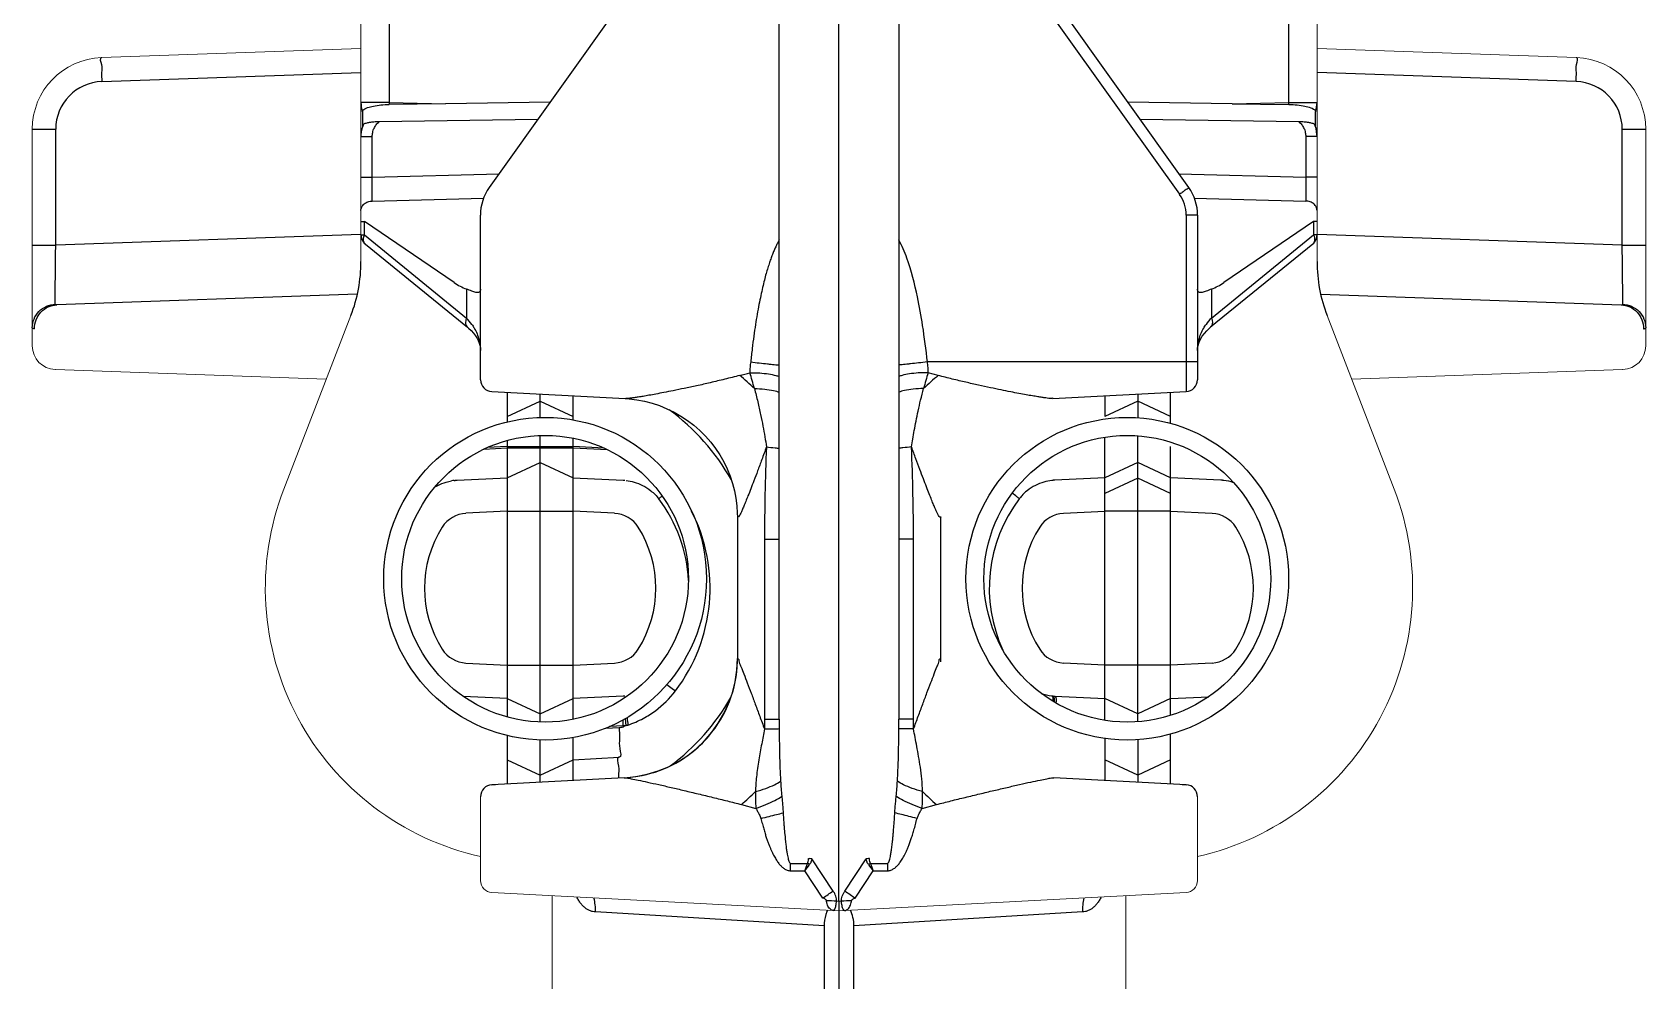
# Model space of a CAD drawing. Header units: millimetres. Extents: x 100 to 940, y 100 to 694.
# Drawn here: x 374.82 to 377.225, y 533.772 to 535.186 of the extents above; entities that cross this region are included whole.
import ezdxf

# ---------------------------------------------------------------- set-up
doc = ezdxf.new("R2010")
doc.units = ezdxf.units.MM
doc.layers.add('OUTLINE', color=6, linetype='Continuous', lineweight=9)

msp = doc.modelspace()

# ---------------------------------------------------------------- linework, layer by layer
at = {"color": 9, "linetype": 'Continuous'}
for p, q in [((376.0226, 533.8906), (376.0226, 535.827)), ((375.9336, 534.1623), (375.9336, 535.7921)), ((376.1117, 535.7921), (376.1117, 534.1623)), ((375.3523, 535.2145), (375.3523, 535.0816)), ((376.3291, 535.2262), (376.5302, 534.9447)), ((376.6929, 535.0816), (376.6929, 535.2145)), ((374.9241, 535.1128), (375.3101, 535.1263)), ((377.1212, 535.1128), (376.7351, 535.1263)), ((375.3523, 535.0816), (375.3101, 535.0816)), ((375.3523, 535.0816), (375.4364, 535.0798)), ((375.3523, 535.0816), (375.3523, 535.0786)), ((376.6088, 535.0798), (376.6929, 535.0816)), ((376.6929, 535.0816), (376.7351, 535.0816)), ((376.693, 535.0786), (376.6929, 535.0816)), ((374.8203, 535.0416), (374.8553, 535.0416)), ((374.8553, 534.8689), (374.8553, 535.0416)), ((375.3101, 535.0308), (375.327, 535.0308)), ((375.327, 534.9704), (375.327, 535.0308)), ((376.7351, 535.0308), (376.7183, 535.0308)), ((376.7183, 535.0308), (376.7183, 534.9704)), ((377.19, 535.0416), (377.225, 535.0416)), ((377.19, 534.8689), (377.19, 535.0416)), ((375.327, 534.9704), (375.5161, 534.9754)), ((376.5292, 534.9754), (376.7183, 534.9704)), ((375.3101, 534.9704), (375.327, 534.9704)), ((376.7351, 534.9704), (376.7183, 534.9704)), ((375.327, 534.9347), (375.493, 534.9391)), ((376.5522, 534.9391), (376.7183, 534.9347)), ((375.3101, 534.9043), (375.3153, 534.9043)), ((375.4489, 534.813), (375.3153, 534.9043)), ((375.3153, 534.8841), (375.3153, 534.9043)), ((376.557, 534.9136), (376.5401, 534.9136)), ((376.5401, 534.9136), (376.5401, 534.6505)), ((376.73, 534.9043), (376.5964, 534.813)), ((376.7351, 534.9043), (376.73, 534.9043)), ((376.73, 534.9043), (376.73, 534.8841)), ((375.3101, 534.8848), (374.8553, 534.8689)), ((375.3101, 534.8841), (375.3153, 534.8841)), ((375.3153, 534.8841), (375.4676, 534.7602)), ((376.5777, 534.7602), (376.73, 534.8841)), ((376.7351, 534.8841), (376.73, 534.8841)), ((377.19, 534.8689), (376.7351, 534.8848)), ((374.8203, 534.8689), (374.8553, 534.8689)), ((377.19, 534.8689), (377.225, 534.8689)), ((375.4676, 534.8035), (375.4676, 534.7602)), ((376.5777, 534.8035), (376.5777, 534.7602)), ((374.8545, 534.7864), (374.8545, 534.7926)), ((377.1907, 534.7872), (377.1907, 534.7944)), ((376.557, 534.6947), (376.1543, 534.6947)), ((376.1705, 534.6747), (376.1555, 534.6787)), ((375.5283, 534.6493), (375.5283, 534.6132)), ((375.5283, 534.6132), (375.5773, 534.6361)), ((375.5773, 534.6119), (375.5773, 534.6468)), ((375.5773, 534.6361), (375.6263, 534.6132)), ((375.6263, 534.6084), (375.6263, 534.6442)), ((376.3415, 534.6401), (376.5401, 534.6505)), ((376.3416, 534.6401), (376.3415, 534.6401)), ((376.419, 534.6442), (376.419, 534.6132)), ((376.4679, 534.6361), (376.419, 534.6132)), ((376.4679, 534.6468), (376.4679, 534.6115)), ((376.5169, 534.6132), (376.4679, 534.6361)), ((376.5169, 534.6031), (376.5169, 534.6493)), ((375.5283, 534.6132), (375.5283, 534.6053)), ((375.4934, 534.5649), (375.5283, 534.5666)), ((375.5283, 534.5688), (375.4986, 534.5672)), ((375.5283, 534.5778), (375.5283, 534.1654)), ((375.5283, 534.5688), (375.6263, 534.5688)), ((375.5283, 534.5666), (375.6263, 534.5666)), ((375.5773, 534.158), (375.5773, 534.5852)), ((375.6263, 534.162), (375.6263, 534.5812)), ((375.6725, 534.5663), (375.6263, 534.5688)), ((375.6263, 534.5666), (375.6775, 534.564)), ((376.419, 534.1605), (376.419, 534.5827)), ((376.4679, 534.1584), (376.4679, 534.5847)), ((376.5169, 534.1929), (376.5169, 534.5688)), ((375.5283, 534.5222), (375.5773, 534.545)), ((375.5773, 534.545), (375.6263, 534.5222)), ((376.4679, 534.545), (376.419, 534.5222)), ((376.5169, 534.5222), (376.4679, 534.545)), ((375.4535, 534.5185), (375.5283, 534.5222)), ((376.419, 534.5222), (376.3441, 534.5185)), ((376.4679, 534.5216), (376.419, 534.4988)), ((376.5169, 534.4988), (376.4679, 534.5216)), ((375.5283, 534.4722), (375.4666, 534.4691)), ((375.5283, 534.4722), (375.6263, 534.4722)), ((375.688, 534.4691), (375.6263, 534.4722)), ((376.3572, 534.4691), (376.419, 534.4722)), ((376.5169, 534.4722), (376.419, 534.4722)), ((376.5169, 534.4722), (376.5787, 534.4691)), ((376.174, 534.4639), (376.174, 534.2527)), ((375.9116, 534.4305), (375.9336, 534.4305)), ((375.9116, 534.4305), (375.9116, 534.1623)), ((376.1337, 534.4305), (376.1117, 534.4305)), ((376.1337, 534.1623), (376.1337, 534.4305)), ((375.8712, 534.2527), (375.8713, 534.2527)), ((376.174, 534.2527), (376.174, 534.2527)), ((375.4666, 534.2459), (375.5283, 534.2429)), ((375.5283, 534.2429), (375.6263, 534.2429)), ((375.6263, 534.2429), (375.688, 534.2459)), ((376.419, 534.2429), (376.3572, 534.2459)), ((376.5169, 534.2429), (376.419, 534.2429)), ((376.5787, 534.2459), (376.5169, 534.2429)), ((375.7742, 534.2078), (375.7788, 534.2043)), ((375.5283, 534.1929), (375.4626, 534.1961)), ((375.5283, 534.1929), (375.5773, 534.17)), ((375.5773, 534.17), (375.6263, 534.1929)), ((375.7012, 534.1966), (375.6263, 534.1929)), ((376.4679, 534.17), (376.419, 534.1929)), ((376.5169, 534.1929), (376.4679, 534.17)), ((376.5169, 534.1929), (376.5736, 534.1957)), ((376.5169, 534.1679), (376.5169, 534.1929)), ((375.7003, 534.1608), (375.7007, 534.1521)), ((375.704, 534.163), (375.7049, 534.1524)), ((375.9116, 534.1623), (375.9336, 534.1623)), ((376.1337, 534.1623), (376.1117, 534.1623)), ((375.5283, 534.1378), (375.5283, 534.0657)), ((375.5773, 534.0683), (375.5773, 534.1312)), ((375.6263, 534.0708), (375.6263, 534.1348)), ((375.675, 534.1488), (375.6948, 534.1499)), ((375.7014, 534.1522), (375.6806, 534.1511)), ((376.419, 534.1335), (376.419, 534.0708)), ((376.4679, 534.1316), (376.4679, 534.0683)), ((376.5169, 534.0657), (376.5169, 534.14)), ((375.6263, 534.1018), (375.6948, 534.1054)), ((376.4679, 534.079), (376.419, 534.1018)), ((376.5169, 534.1018), (376.4679, 534.079)), ((376.5401, 534.0645), (376.3427, 534.0748)), ((376.5343, 534.0648), (376.5401, 534.0645)), ((375.8772, 534.0349), (375.8988, 534.0291)), ((376.1464, 534.0291), (376.168, 534.0349)), ((375.9505, 533.9473), (375.9757, 533.9471)), ((376.014, 533.906), (375.9823, 533.9541)), ((376.0313, 533.906), (376.063, 533.9541)), ((376.0696, 533.9471), (376.0948, 533.9473)), ((375.9505, 533.9363), (375.9718, 533.9361)), ((375.9985, 533.8956), (375.9718, 533.9361)), ((376.0468, 533.8956), (376.0735, 533.9361)), ((376.0735, 533.9361), (376.0948, 533.9363)), ((376.0226, 533.8906), (376.019, 533.8908)), ((376.0263, 533.8908), (376.0226, 533.8906)), ((376.0004, 533.8539), (375.6598, 533.8748)), ((376.3854, 533.8748), (376.0449, 533.8539))]:
    msp.add_line(p, q, dxfattribs=at)
at = {"color": 7, "linetype": 'Continuous'}
for p, q in [((375.5015, 534.955), (375.7026, 535.2365)), ((376.3426, 535.2365), (376.5437, 534.955)), ((375.3125, 535.0677), (375.3125, 535.0455)), ((375.4364, 535.0798), (375.3523, 535.0786)), ((375.5922, 535.082), (375.4364, 535.0798)), ((376.6088, 535.0798), (376.4531, 535.082)), ((376.6088, 535.0798), (376.693, 535.0786)), ((376.7327, 535.0455), (376.7327, 535.0677)), ((375.5737, 535.0561), (375.3373, 535.0528)), ((376.708, 535.0528), (376.4715, 535.0561)), ((375.4883, 534.6683), (375.4883, 534.9136)), ((376.557, 534.9136), (376.557, 534.6683)), ((375.3167, 534.8703), (375.469, 534.7464)), ((376.7286, 534.8703), (376.5763, 534.7464)), ((375.3047, 534.7956), (374.8569, 534.7799)), ((376.7406, 534.7956), (377.1884, 534.7799)), ((375.5051, 534.6505), (375.7038, 534.6401)), ((375.8712, 534.4639), (375.8712, 534.2527)), ((375.5283, 534.1018), (375.5773, 534.079)), ((375.5773, 534.079), (375.6263, 534.1018)), ((375.5051, 534.0645), (375.5109, 534.0648)), ((375.7026, 534.0748), (375.5052, 534.0645)), ((376.0226, 533.8906), (376.0226, 533.8766)), ((376.0226, 533.8766), (376.0226, 533.5649)), ((376.0004, 533.8539), (376.0004, 533.5649)), ((376.0449, 533.5649), (376.0449, 533.8539))]:
    msp.add_line(p, q, dxfattribs=at)
for points in [[(375.3134, 535.0479), (375.3128, 535.0464), (375.3115, 535.0422), (375.3107, 535.0379), (375.3102, 535.0335), (375.3101, 535.0308)], [(376.7351, 535.0308), (376.735, 535.034), (376.7345, 535.0384), (376.7336, 535.0427), (376.7323, 535.0469), (376.7319, 535.0479)], [(375.469, 534.7464), (375.4702, 534.7453), (375.4742, 534.7416), (375.4779, 534.7376), (375.481, 534.7335), (375.4837, 534.7291), (375.4858, 534.7245), (375.4873, 534.7197), (375.4881, 534.7148), (375.4883, 534.7119)], [(376.557, 534.7119), (376.5571, 534.7146), (376.5579, 534.7195), (376.5594, 534.7243), (376.5615, 534.7289), (376.5641, 534.7333), (376.5672, 534.7374), (376.5709, 534.7414), (376.5748, 534.7452), (376.5763, 534.7464)]]:
    msp.add_lwpolyline(points, dxfattribs=at)
at = {"color": 9, "linetype": 'Continuous'}
for points in [[(374.8569, 534.7799), (374.8562, 534.7799), (374.8556, 534.78), (374.8552, 534.7801), (374.8549, 534.7803), (374.8547, 534.7805), (374.8546, 534.7808)], [(377.1884, 534.7799), (377.1891, 534.7799), (377.1897, 534.78), (377.1901, 534.7801), (377.1904, 534.7803), (377.1906, 534.7805), (377.1907, 534.7808)], [(374.8237, 534.7443), (374.8226, 534.7443), (374.8218, 534.7444), (374.8211, 534.7446), (374.8207, 534.7448), (374.8204, 534.7451), (374.8203, 534.7455)], [(377.2216, 534.7443), (377.2227, 534.7443), (377.2235, 534.7444), (377.2242, 534.7446), (377.2246, 534.7448), (377.2249, 534.7451), (377.225, 534.7455)], [(375.7037, 534.6401), (375.7098, 534.6397), (375.7213, 534.6383), (375.7328, 534.6362), (375.7441, 534.6333), (375.7553, 534.6296), (375.7662, 534.6251), (375.7768, 534.62), (375.7871, 534.6141), (375.797, 534.6076), (375.8064, 534.6004), (375.8153, 534.5926), (375.8237, 534.5842), (375.8314, 534.5753), (375.8386, 534.5659), (375.8451, 534.5561), (375.8509, 534.5459), (375.856, 534.5355), (375.8603, 534.5247), (375.864, 534.5138), (375.8669, 534.5027), (375.869, 534.4916), (375.8704, 534.4804), (375.8711, 534.4694), (375.8712, 534.4639)], [(375.4492, 534.5181), (375.4496, 534.5181), (375.4499, 534.5182), (375.4503, 534.5182), (375.4506, 534.5182), (375.451, 534.5183), (375.4513, 534.5183)], [(375.4513, 534.5183), (375.4518, 534.5183), (375.4522, 534.5184), (375.4526, 534.5184), (375.4531, 534.5184), (375.4535, 534.5185)], [(375.6263, 534.5222), (375.7012, 534.5185), (375.7016, 534.5184), (375.702, 534.5184), (375.7024, 534.5184), (375.7029, 534.5183), (375.7033, 534.5183)], [(376.342, 534.5183), (376.3416, 534.5183), (376.3413, 534.5182), (376.3409, 534.5182), (376.3406, 534.5182), (376.3402, 534.5181), (376.3398, 534.5181)], [(376.3441, 534.5185), (376.3437, 534.5184), (376.3433, 534.5184), (376.3428, 534.5184), (376.3424, 534.5183), (376.342, 534.5183)], [(376.5939, 534.5183), (376.5935, 534.5183), (376.5931, 534.5184), (376.5926, 534.5184), (376.5922, 534.5184), (376.5918, 534.5185), (376.5169, 534.5222)], [(376.5961, 534.5181), (376.5957, 534.5181), (376.5953, 534.5182), (376.595, 534.5182), (376.5946, 534.5182), (376.5943, 534.5183), (376.5939, 534.5183)], [(375.7033, 534.1967), (375.7029, 534.1967), (375.7024, 534.1967), (375.702, 534.1966), (375.7016, 534.1966), (375.7012, 534.1966)], [(376.3398, 534.1969), (376.3402, 534.1969), (376.3406, 534.1969), (376.3409, 534.1968), (376.3413, 534.1968), (376.3416, 534.1968), (376.342, 534.1967)], [(376.342, 534.1967), (376.3424, 534.1967), (376.3428, 534.1967), (376.3433, 534.1966), (376.3437, 534.1966), (376.3441, 534.1966), (376.419, 534.1929)], [(375.708, 534.1533), (375.7075, 534.1532), (375.707, 534.153), (375.7065, 534.1529), (375.7059, 534.1527), (375.7054, 534.1526), (375.7049, 534.1524)], [(375.7049, 534.1524), (375.7042, 534.1524), (375.7035, 534.1523), (375.7028, 534.1523), (375.7021, 534.1522), (375.7014, 534.1522)]]:
    msp.add_lwpolyline(points, dxfattribs=at)
for centre, radius in [((375.5846, 534.3716), 0.2405), ((376.4523, 534.3716), 0.2405), ((375.5846, 534.3716), 0.2137), ((376.4523, 534.3716), 0.2137)]:
    msp.add_circle(centre, radius, dxfattribs=at)
for centre, radius, start, end in [((374.9265, 535.0416), 0.0713, 92.0002, 179.9998), ((377.1187, 535.0416), 0.0713, 0.0019, 87.9981), ((375.3518, 535.0816), 0.0417, 180.0141, 199.5715), ((376.6934, 535.0816), 0.0417, 340.4285, 359.9859), ((376.4867, 534.9136), 0.0534, 359.9983, 35.5394), ((375.3211, 534.8756), 0.0069, 225.9998, 230.7716), ((376.724, 534.8758), 0.00714, 309.5834, 312.4894), ((375.4946, 534.8798), 0.0809, 235.6571, 250.5204), ((376.5507, 534.8798), 0.0809, 289.4798, 304.3433), ((375.4134, 534.7069), 0.076, 35.2765, 44.5622), ((376.6318, 534.7069), 0.076, 135.4365, 144.8078), ((374.9852, 538.0194), 3.461, 284.8942, 285.1514), ((375.4484, 534.1779), 0.6547, 46.8073, 49.365), ((374.7, 534.3254), 1.2412, 15.4087, 16.5395), ((377.356, 534.3224), 1.2523, 163.4691, 164.5891), ((376.5967, 534.178), 0.6545, 130.634, 133.1924), ((376.5392, 534.6683), 0.0178, 273.0002, 0.0012), ((375.575, 534.3575), 0.3295, 29.3477, 53.8468), ((375.4574, 534.4459), 0.0726, 96.4544, 99.5668), ((376.588, 534.4465), 0.072, 71.4431, 83.5772), ((375.578, 534.3575), 0.2207, 3.0062, 37.0816), ((376.4673, 534.3575), 0.2207, 142.919, 204.7996), ((376.3468, 534.4486), 0.0696, 138.1035, 142.9282), ((375.4688, 534.4247), 0.0444, 92.8099, 147.7434), ((375.6859, 534.4247), 0.0444, 32.2565, 87.1906), ((375.5777, 534.3575), 0.2528, 322.6969, 26.9713), ((376.3594, 534.4247), 0.0444, 92.8094, 147.7435), ((376.5765, 534.4247), 0.0444, 32.2566, 87.1901), ((375.5754, 534.3575), 0.1705, 147.7704, 212.2297), ((375.5792, 534.3575), 0.1705, 327.7704, 32.2297), ((376.466, 534.3575), 0.1705, 147.7703, 212.2296), ((376.4698, 534.3575), 0.1705, 327.7703, 32.2296), ((375.4688, 534.2903), 0.0444, 212.2565, 267.1906), ((375.6859, 534.2903), 0.0444, 272.8099, 327.7434), ((375.6931, 534.2527), 0.1781, 273, 0), ((376.3513, 534.2527), 0.1773, 179.9967, 181.55), ((376.3594, 534.2903), 0.0444, 212.2566, 267.1901), ((376.5765, 534.2903), 0.0444, 272.8094, 327.7435), ((375.6931, 534.2527), 0.1782, 319.4002, 358.5148), ((375.6595, 534.2952), 0.15, 306.6555, 322.7009), ((375.575, 534.3575), 0.3295, 306.512, 330.3596), ((376.3479, 534.2685), 0.072, 250.6306, 263.5793), ((375.6606, 534.2933), 0.1477, 288.6947, 298.4361), ((375.6599, 534.2946), 0.1492, 298.4365, 306.6545), ((378.0356, 534.1612), 2.124, 179.9696, 180.3661), ((381.9135, 534.1622), 5.9799, 179.99874, 180.13503), ((370.1187, 534.1622), 5.993, 359.86513, 0.00111), ((373.6071, 534.1624), 2.5266, 359.6657, 359.999), ((375.6934, 534.2525), 0.1779, 307.636, 319.4035), ((375.6933, 534.2525), 0.1779, 273.0011, 307.6454), ((376.7145, 534.1199), 0.7805, 183.6662, 185.3385), ((375.3243, 534.1205), 0.787, 354.6685, 356.3267), ((376.5392, 534.0467), 0.0178, 0.0026, 86.9869), ((375.448, 534.5208), 0.6483, 311.4557, 313.9733), ((376.5973, 534.5208), 0.6484, 226.027, 228.5438), ((374.9524, 533.9418), 0.9981, 359.6843, 0.3154), ((374.8456, 534.344), 1.1978, 340.0902, 340.6477), ((374.8575, 534.7736), 1.3939, 323.0727, 323.5509), ((375.9364, 533.8711), 0.0856, 60.3643, 62.6753), ((376.1089, 533.871), 0.0856, 117.3247, 119.6352), ((377.1845, 534.7712), 1.3899, 216.4486, 216.9281), ((377.2006, 534.3443), 1.1987, 199.3527, 199.9097), ((377.0939, 533.9418), 0.9991, 179.6849, 180.3154), ((375.5771, 533.876), 0.0827, 359.1217, 13.7743), ((375.0468, 535.3364), 1.7267, 303.4473, 304.0651), ((375.9989, 533.65), 0.2417, 85.2262, 88.7776), ((376.0461, 533.6548), 0.2369, 91.1856, 94.81), ((376.9726, 535.2976), 1.68, 235.9263, 236.5613), ((376.4681, 533.876), 0.0827, 166.2257, 180.8783)]:
    msp.add_arc(centre, radius, start, end, dxfattribs=at)
at = {"color": 7, "linetype": 'Continuous'}
for centre, radius, start, end in [((375.5595, 534.9136), 0.0713, 144.4623, 180), ((376.4858, 534.9136), 0.0713, 0, 35.5452), ((375.328, 534.8841), 0.0178, 180.0075, 202.7753), ((375.328, 534.8841), 0.0178, 202.7947, 230.861), ((376.7173, 534.8841), 0.0178, 309.1391, 337.2024), ((376.7173, 534.8841), 0.0178, 337.2219, 359.9925), ((375.0875, 534.8443), 0.2227, 338.8815, 0), ((376.9578, 534.8443), 0.2227, 180, 201.1185), ((375.5061, 534.6683), 0.0178, 179.9988, 266.9998), ((375.694, 534.2527), 0.1773, 358.5018, 0.0039), ((375.5061, 534.0467), 0.0178, 93.0131, 179.9974)]:
    msp.add_arc(centre, radius, start, end, dxfattribs=at)
at = {"color": 9, "linetype": 'Continuous'}
for points, start_tangent, end_tangent in [([(374.9234, 535.1484), (374.9234, 535.138), (374.9236, 535.1264), (374.9241, 535.1128)], (-0.999391, -0.034899), (0.034889, -0.999391)), ([(377.1212, 535.1128), (377.1216, 535.1264), (377.1219, 535.138), (377.1218, 535.1484)], (0.034889, 0.999391), (-0.999391, 0.034899)), ([(375.327, 535.0308), (375.3277, 535.037), (375.3297, 535.043), (375.333, 535.0483), (375.3373, 535.0528)], (0.000136, 1), (0.772172, 0.635413)), ([(376.708, 535.0528), (376.7123, 535.0483), (376.7156, 535.043), (376.7176, 535.037), (376.7183, 535.0308)], (0.772172, -0.635413), (0.000136, -1)), ([(375.327, 534.9347), (375.3269, 534.9418), (375.3269, 534.9504), (375.3269, 534.9602), (375.327, 534.9704)], (-0.017649, 0.999844), (0.010526, 0.999945)), ([(376.5437, 534.955), (376.5399, 534.9518), (376.5355, 534.9485), (376.5302, 534.9447)], (0.581238, -0.813733), (-0.812979, -0.582293)), ([(376.7183, 534.9704), (376.7183, 534.9601), (376.7184, 534.9504), (376.7183, 534.9418), (376.7183, 534.9347)], (0.010527, -0.999945), (-0.017649, -0.999844)), ([(375.3101, 534.9205), (375.3114, 534.9258), (375.315, 534.9303), (375.3205, 534.9334), (375.327, 534.9347)], (0, 1), (0.999116, 0.042029)), ([(376.7351, 534.9205), (376.7339, 534.9258), (376.7302, 534.9303), (376.7248, 534.9334), (376.7183, 534.9347)], (0, 1), (-0.999116, 0.042029)), ([(375.3163, 534.8707), (375.3156, 534.8714), (375.3143, 534.8742), (375.3139, 534.8785), (375.3144, 534.8812), (375.3153, 534.8841)], (-0.719382, 0.694615), (0.374529, 0.927215)), ([(375.9336, 534.8766), (375.9314, 534.8727), (375.9289, 534.8677), (375.9265, 534.8624), (375.924, 534.8564), (375.9215, 534.8499), (375.9191, 534.8428), (375.9166, 534.835), (375.914, 534.8264), (375.9114, 534.8167), (375.9088, 534.8059), (375.9061, 534.7938), (375.9034, 534.7805), (375.9007, 534.7661), (375.8982, 534.7504), (375.8957, 534.7334), (375.8933, 534.7149), (375.891, 534.6947)], (-0.50358, -0.863948), (-0.103855, -0.994592)), ([(376.1543, 534.6947), (376.1473, 534.7491), (376.1396, 534.7917), (376.1239, 534.8495), (376.1117, 534.8766)], (-0.103884, 0.994589), (-0.508758, 0.860909)), ([(376.73, 534.8841), (376.7311, 534.8804), (376.7314, 534.8764), (376.7303, 534.8724), (376.7288, 534.8705)], (0.374529, -0.927215), (-0.737458, -0.675393)), ([(374.8545, 534.7926), (374.8545, 534.7962), (374.8546, 534.8084), (374.8547, 534.8213), (374.8549, 534.8342), (374.855, 534.8465), (374.8551, 534.8581), (374.8553, 534.8689)], (0.001543, 0.999999), (0.013933, 0.999903)), ([(377.1907, 534.7944), (377.1907, 534.7986), (377.1906, 534.8129), (377.1905, 534.8279), (377.1903, 534.8424), (377.1901, 534.8562), (377.19, 534.8689)], (-0.002348, 0.999997), (-0.013932, 0.999903)), ([(375.4883, 534.8035), (375.4875, 534.8), (375.4852, 534.7983), (375.4813, 534.7984), (375.4752, 534.8003), (375.4676, 534.8035)], (-0.00002, -1), (-0.914503, 0.40458)), ([(376.5777, 534.8035), (376.5697, 534.8002), (376.5638, 534.7984), (376.56, 534.7984), (376.5577, 534.8), (376.557, 534.8035)], (-0.914493, -0.404601), (-0.00002, 1)), ([(374.8203, 534.7455), (374.8229, 534.7587), (374.8303, 534.77), (374.8414, 534.7777), (374.8546, 534.7808)], (-0.000093, 1), (0.999328, 0.036649)), ([(374.8237, 534.7443), (374.8261, 534.7577), (374.8333, 534.7691), (374.8441, 534.7769), (374.8569, 534.7799)], (-0.002211, 0.999998), (0.99939, 0.034922)), ([(374.8546, 534.7808), (374.8545, 534.7864)], (-0.034639, 0.9994), (-0.000161, 1)), ([(377.1884, 534.7799), (377.2012, 534.7769), (377.212, 534.7691), (377.2191, 534.7577), (377.2216, 534.7443)], (0.999391, -0.0349), (-0.002169, -0.999998)), ([(377.1907, 534.7808), (377.1907, 534.7872)], (0.034742, 0.999396), (-0.00123, 0.999999)), ([(377.1907, 534.7808), (377.2039, 534.7777), (377.215, 534.77), (377.2224, 534.7587), (377.225, 534.7455)], (0.999328, -0.036651), (-0.000147, -1)), ([(375.4676, 534.7602), (375.4661, 534.7543), (375.4669, 534.7493), (375.469, 534.7464)], (-0.374529, -0.927215), (0.768341, -0.640041)), ([(376.5777, 534.7602), (376.5791, 534.7543), (376.5784, 534.7493), (376.5763, 534.7464)], (0.374529, -0.927215), (-0.768341, -0.640041)), ([(375.4755, 534.7508), (375.4789, 534.7454), (375.4832, 534.7368), (375.4862, 534.728), (375.4878, 534.7195), (375.4883, 534.7119)], (0.57725, -0.816568), (0.000001, -1)), ([(376.557, 534.7119), (376.5575, 534.7194), (376.5591, 534.7278), (376.562, 534.7366), (376.5663, 534.7452), (376.5697, 534.7507)], (0.000001, 1), (0.576046, 0.817417)), ([(375.891, 534.6947), (375.89, 534.6868), (375.8898, 534.6787)], (-0.190649, -0.981658), (0.037994, -0.999278)), ([(375.891, 534.6947), (375.9039, 534.6933), (375.9159, 534.692), (375.9213, 534.6914), (375.9262, 534.6909), (375.9305, 534.6904), (375.9336, 534.6901)], (0.994553, -0.104231), (0.993642, -0.112584)), ([(376.1543, 534.6947), (376.1413, 534.6933), (376.1293, 534.692), (376.1239, 534.6914), (376.119, 534.6909), (376.1147, 534.6904), (376.1117, 534.6901)], (-0.994551, -0.104247), (-0.993644, -0.112571)), ([(376.1555, 534.6787), (376.1553, 534.6867), (376.1543, 534.6947)], (0.038018, 0.999277), (-0.19071, 0.981646)), ([(375.8748, 534.6747), (375.8524, 534.669), (375.8307, 534.6638), (375.8104, 534.6592), (375.7919, 534.6553), (375.7756, 534.6519), (375.7616, 534.6491), (375.7496, 534.6469), (375.7394, 534.645), (375.7307, 534.6435), (375.7234, 534.6424), (375.7174, 534.6415), (375.7125, 534.6408), (375.7088, 534.6404), (375.7061, 534.6402), (375.7037, 534.64)], (-0.966326, -0.257323), (-0.999093, 0.042579)), ([(375.8898, 534.6787), (375.9045, 534.6783), (375.9177, 534.6769), (375.9286, 534.6746), (375.9336, 534.6729)], (0.99998, 0.006286), (0.920337, -0.391126)), ([(376.1555, 534.6787), (376.1408, 534.6783), (376.1275, 534.6769), (376.1166, 534.6746), (376.1117, 534.6729)], (-0.99998, 0.006286), (-0.920313, -0.391182)), ([(376.3412, 534.6409), (376.3383, 534.6402), (376.3352, 534.6405), (376.3309, 534.6411), (376.3254, 534.6418), (376.3188, 534.6429), (376.3108, 534.6442), (376.3016, 534.6458), (376.2908, 534.6478), (376.2785, 534.6501), (376.2644, 534.653), (376.2483, 534.6563), (376.2306, 534.6602), (376.2116, 534.6645), (376.1915, 534.6693), (376.1705, 534.6747)], (-0.910036, -0.414529), (-0.966463, 0.256807)), ([(375.8966, 534.6552), (375.9016, 534.6351), (375.9058, 534.6163), (375.9093, 534.599), (375.9122, 534.583), (375.9145, 534.5681)], (0.256498, -0.966545), (0.145483, -0.989361)), ([(375.8966, 534.6552), (375.912, 534.6541), (375.9252, 534.6521), (375.9336, 534.6498)], (0.999349, -0.036066), (0.952354, -0.304995)), ([(376.1487, 534.6552), (376.1332, 534.6541), (376.1201, 534.6521), (376.1117, 534.6498)], (-0.999349, -0.036073), (-0.952367, -0.304953)), ([(376.1307, 534.5681), (376.1326, 534.5799), (376.1348, 534.5928), (376.1374, 534.6066), (376.1406, 534.6216), (376.1443, 534.6378), (376.1487, 534.6552)], (0.145359, 0.989379), (0.256727, 0.966484)), ([(375.9145, 534.5681), (375.9076, 534.5492), (375.9013, 534.5323), (375.8958, 534.5177), (375.8911, 534.5055), (375.887, 534.4952), (375.8836, 534.4867), (375.8807, 534.4796), (375.8782, 534.4739), (375.8762, 534.4694), (375.8745, 534.4661), (375.8733, 534.4639), (375.8724, 534.4646)], (-0.341988, -0.939704), (-0.521569, 0.853209)), ([(375.9145, 534.5681), (375.9123, 534.4973), (375.9116, 534.4305)], (-0.040316, -0.999187), (-0.000154, -1)), ([(375.9145, 534.5681), (375.9274, 534.5668), (375.9336, 534.566)], (0.995927, -0.09016), (0.981997, -0.188897)), ([(376.1307, 534.5681), (376.1179, 534.5668), (376.1117, 534.566)], (-0.995925, -0.09018), (-0.98199, -0.188934)), ([(376.1337, 534.4305), (376.1329, 534.4975), (376.1307, 534.5681)], (0.000016, 1), (-0.040352, 0.999186)), ([(376.1743, 534.4639), (376.174, 534.4632), (376.1717, 534.4644), (376.1703, 534.4669), (376.1685, 534.4706), (376.1663, 534.4755), (376.1637, 534.4817), (376.1607, 534.4891), (376.1571, 534.498), (376.1531, 534.5084), (376.1484, 534.5206), (376.1431, 534.5346), (376.1372, 534.5505), (376.1307, 534.5681)], (-0.003033, -0.999995), (-0.341672, 0.939819)), ([(375.4203, 534.5083), (375.4248, 534.5108), (375.4372, 534.5157), (375.4453, 534.5176)], (0.856776, 0.515689), (0.986093, 0.166197)), ([(375.7054, 534.5181), (375.7173, 534.5157), (375.7298, 534.5108), (375.7423, 534.5027), (375.7541, 534.4906)], (0.993663, -0.112402), (0.602726, -0.797948)), ([(376.3398, 534.5181), (376.328, 534.5157), (376.3155, 534.5108), (376.3029, 534.5027), (376.2949, 534.4951)], (-0.993663, -0.112402), (-0.66772, -0.744412)), ([(375.7541, 534.4906), (375.7574, 534.4938), (375.7591, 534.4949)], (0.385052, 0.922895), (0.79929, 0.600945)), ([(376.2912, 534.4906), (376.2879, 534.4938), (376.2809, 534.4993)], (-0.385052, 0.922895), (-0.754166, 0.656684)), ([(375.8713, 534.2527), (375.8739, 534.2473), (375.8768, 534.24), (375.8809, 534.2296), (375.8859, 534.2163), (375.8917, 534.201), (375.8979, 534.1845), (375.9045, 534.1667), (375.9116, 534.1476)], (0.990376, 0.138401), (0.346267, -0.938136)), ([(376.1337, 534.1476), (376.1407, 534.1666), (376.1474, 534.1846), (376.1537, 534.2014), (376.1595, 534.2167), (376.1645, 534.2299), (376.1686, 534.2403), (376.1714, 534.2474), (376.174, 534.2527)], (0.346108, 0.938195), (0.990335, -0.138693)), ([(375.7662, 534.2141), (375.7742, 534.2078)], (0.763227, -0.646131), (0.796337, -0.604854)), ([(376.3398, 534.1969), (376.3413, 534.1894)], (0.669802, -0.74254), (-0.153052, -0.988218)), ([(376.342, 534.1967), (376.3433, 534.1881)], (0.653341, -0.757064), (-0.161163, -0.986928)), ([(376.3445, 534.1966), (376.346, 534.1864)], (0.686872, -0.726778), (-0.153212, -0.988193)), ([(375.6948, 534.1499), (375.701, 534.1509), (375.7037, 534.1533)], (0.998629, 0.052338), (0.565724, 0.824595)), ([(375.7067, 534.1645), (375.708, 534.1533)], (0.096729, -0.995311), (0.113745, -0.99351)), ([(375.6948, 534.1499), (375.6955, 534.1329), (375.6958, 534.1185), (375.6948, 534.1054)], (0.052193, -0.998637), (-0.99863, -0.052336)), ([(375.9116, 534.1476), (375.9074, 534.1256), (375.9031, 534.1014), (375.8996, 534.0763), (375.8982, 534.0542)], (-0.183374, -0.983043), (-0.022307, -0.999751)), ([(375.9116, 534.1476), (375.923, 534.1478), (375.9305, 534.148), (375.9336, 534.1481)], (0.999901, 0.014045), (0.986189, 0.165625)), ([(375.9336, 534.1481), (375.9337, 534.1302), (375.934, 534.1103), (375.9346, 534.0892), (375.9356, 534.07)], (0.002378, -0.999997), (0.064206, -0.997937)), ([(376.1096, 534.07), (376.1105, 534.0864), (376.1111, 534.1013), (376.1114, 534.1147), (376.1116, 534.1269), (376.1116, 534.138), (376.1117, 534.1481)], (0.064203, 0.997937), (0.002374, 0.999997)), ([(376.1337, 534.1476), (376.1223, 534.1478), (376.1147, 534.148), (376.1117, 534.1481)], (-0.999901, 0.014042), (-0.986275, 0.165113)), ([(376.1471, 534.0542), (376.146, 534.0731), (376.1439, 534.0905), (376.1413, 534.1066), (376.1386, 534.1215), (376.136, 534.1351), (376.1337, 534.1476)], (-0.02272, 0.999742), (-0.183456, 0.983028)), ([(375.6948, 534.1054), (375.6938, 534.0923), (375.6941, 534.0779), (375.6941, 534.0744)], (-0.99863, -0.052336), (0.019484, -0.99981)), ([(375.7026, 534.0748), (375.7062, 534.0746), (375.7129, 534.0734), (375.7233, 534.0714), (375.7371, 534.0684), (375.7539, 534.0647), (375.7724, 534.0605), (375.7919, 534.0559), (375.8128, 534.0509), (375.8346, 534.0457), (375.8563, 534.0403), (375.8772, 534.0349)], (0.998626, 0.052411), (0.966304, -0.257404)), ([(375.8982, 534.0542), (375.9136, 534.0591), (375.9265, 534.0645), (375.9356, 534.07)], (0.96463, 0.263606), (0.791367, 0.611342)), ([(376.1471, 534.0542), (376.1317, 534.0591), (376.1188, 534.0645), (376.1096, 534.07)], (-0.964645, 0.263552), (-0.791467, 0.611212)), ([(376.168, 534.0349), (376.1893, 534.0404), (376.2109, 534.0457), (376.2324, 534.0509), (376.2534, 534.0559), (376.2732, 534.0605), (376.2917, 534.0648), (376.3085, 534.0685), (376.3223, 534.0715), (376.3325, 534.0735), (376.3392, 534.0746), (376.3427, 534.0748)], (0.966453, 0.256842), (0.998625, -0.052417)), ([(375.8982, 534.0542), (375.898, 534.0461), (375.8982, 534.0377), (375.8988, 534.0291)], (-0.033161, -0.99945), (0.09151, -0.995804)), ([(375.8988, 534.0291), (375.9138, 534.0349), (375.927, 534.0411), (375.9374, 534.0473)], (0.945014, 0.32703), (0.821496, 0.570215)), ([(375.9374, 534.0473), (375.9381, 534.04), (375.9388, 534.0319), (375.9394, 534.0225)], (0.093362, -0.995632), (0.062287, -0.998058)), ([(376.1058, 534.0225), (376.1064, 534.0309), (376.1071, 534.0392), (376.1079, 534.0473)], (0.062213, 0.998063), (0.093066, 0.99566)), ([(376.1464, 534.0291), (376.1315, 534.0349), (376.1182, 534.0411), (376.1079, 534.0473)], (-0.945014, 0.327031), (-0.821491, 0.570221)), ([(376.1464, 534.0291), (376.147, 534.0373), (376.1472, 534.0456), (376.1471, 534.0542)], (0.091469, 0.995808), (-0.033218, 0.999448)), ([(375.8988, 534.0291), (375.9013, 534.0247), (375.9039, 534.0199), (375.9063, 534.0144)], (0.505982, -0.862544), (0.359297, -0.933223)), ([(375.9063, 534.0144), (375.9184, 534.0173), (375.9296, 534.0201), (375.9394, 534.0225)], (0.972021, 0.234895), (0.96937, 0.245604)), ([(375.9063, 534.0144), (375.9084, 534.0061), (375.9104, 533.9987), (375.9124, 533.992), (375.9143, 533.9859), (375.9162, 533.9804), (375.9181, 533.9754), (375.9199, 533.9709), (375.9216, 533.9668), (375.9234, 533.963), (375.9251, 533.9595), (375.9269, 533.9564), (375.9286, 533.9535), (375.9303, 533.9508), (375.932, 533.9484), (375.9337, 533.9462), (375.9354, 533.9443), (375.9388, 533.941), (375.9407, 533.9396), (375.943, 533.9382), (375.9454, 533.9372), (375.9479, 533.9365), (375.9505, 533.9363)], (0.234295, -0.972166), (0.99998, -0.006365)), ([(375.9394, 534.0225), (375.9399, 534.0146), (375.9404, 534.0074), (375.9409, 534.0009), (375.9414, 533.9951), (375.9419, 533.9898), (375.9424, 533.9849), (375.9428, 533.9806), (375.9433, 533.9766), (375.9437, 533.9729), (375.9441, 533.9696), (375.9446, 533.9665), (375.945, 533.9637), (375.9454, 533.9612), (375.9463, 533.9568), (375.9471, 533.9533), (375.948, 533.9504), (375.9505, 533.9473)], (0.062233, -0.998062), (0.999954, 0.009634)), ([(376.0948, 533.9473), (376.0967, 533.9492), (376.0978, 533.9519), (376.0987, 533.9553), (376.0996, 533.9597), (376.1001, 533.9623), (376.1005, 533.9653), (376.101, 533.9686), (376.1015, 533.9724), (376.102, 533.9765), (376.1025, 533.9811), (376.103, 533.9862), (376.1036, 533.9919), (376.1041, 533.9983), (376.1047, 534.0055), (376.1053, 534.0136), (376.1058, 534.0225)], (0.999942, -0.010795), (0.062231, 0.998062)), ([(376.0948, 533.9363), (376.0976, 533.9365), (376.1001, 533.9373), (376.1025, 533.9383), (376.1046, 533.9396), (376.1066, 533.9411), (376.1084, 533.9428), (376.1102, 533.9447), (376.1121, 533.9468), (376.1139, 533.9492), (376.1158, 533.952), (376.1177, 533.9551), (376.1196, 533.9586), (376.1216, 533.9624), (376.1236, 533.9667), (376.1256, 533.9715), (376.1277, 533.9768), (376.1298, 533.9827), (376.132, 533.9893), (376.1343, 533.9968), (376.1366, 534.0051), (376.1389, 534.0144)], (0.999988, 0.004814), (0.234275, 0.97217)), ([(376.1389, 534.0144), (376.1269, 534.0173), (376.1156, 534.0201), (376.1058, 534.0225)], (-0.972021, 0.234894), (-0.96937, 0.245604)), ([(376.1389, 534.0144), (376.1411, 534.0193), (376.1436, 534.0243), (376.1464, 534.0291)], (0.35917, 0.933272), (0.505775, 0.862665)), ([(375.9757, 533.9471), (375.9767, 533.9502), (375.9771, 533.9543)], (0.468404, 0.883515), (0.000029, 1)), ([(375.9823, 533.9541), (375.9789, 533.9543), (375.9771, 533.9542)], (-0.9972, 0.074784), (-0.997747, -0.067082)), ([(375.9823, 533.9541), (375.9817, 533.9516), (375.9809, 533.9493), (375.9787, 533.9455)], (-0.194097, -0.980982), (-0.593919, -0.804525)), ([(376.0682, 533.9543), (376.0647, 533.9542), (376.063, 533.954)], (-0.999942, -0.010794), (-0.988071, -0.153999)), ([(376.0665, 533.9455), (376.0644, 533.9493), (376.0636, 533.9516), (376.063, 533.9541)], (-0.594628, 0.804001), (-0.193692, 0.981062)), ([(376.0696, 533.9471), (376.0685, 533.9502), (376.0682, 533.9543)], (-0.468243, 0.8836), (0.000089, 1)), ([(375.6598, 533.8748), (375.6553, 533.8754), (375.651, 533.8768), (375.647, 533.879), (375.6432, 533.8818), (375.6396, 533.8853), (375.6363, 533.8896), (375.6333, 533.8946), (375.632, 533.8971)], (-0.998143, 0.060909), (-0.447727, 0.89417)), ([(376.0041, 533.8916), (376.0026, 533.8936), (375.9985, 533.8956)], (-0.089302, 0.996005), (-0.928919, 0.370283)), ([(376.0145, 533.877), (376.0108, 533.8782), (376.008, 533.8807), (376.0062, 533.8836), (376.005, 533.8867), (376.0041, 533.8916)], (-0.998606, 0.052787), (-0.085663, 0.996324)), ([(376.019, 533.8908), (376.0187, 533.8945), (376.0178, 533.8983), (376.0162, 533.9022), (376.014, 533.906)], (0.00754, 0.999972), (-0.55086, 0.834597)), ([(376.0145, 533.877), (376.0164, 533.879), (376.0174, 533.8816), (376.0181, 533.8845), (376.0186, 533.8876), (376.019, 533.8908)], (0.998696, -0.051059), (0.099248, 0.995063)), ([(376.0263, 533.8908), (376.0265, 533.8945), (376.0275, 533.8984), (376.0291, 533.9022), (376.0313, 533.906)], (-0.010498, 0.999945), (0.549657, 0.83539)), ([(376.0308, 533.877), (376.0288, 533.8791), (376.0276, 533.8826), (376.0269, 533.886), (376.0263, 533.8908)], (-0.998661, -0.051733), (-0.099486, 0.995039)), ([(376.0308, 533.877), (376.0338, 533.8778), (376.0361, 533.8795), (376.0381, 533.8818), (376.0396, 533.8848), (376.0408, 533.889), (376.0412, 533.8916)], (0.998619, 0.052545), (0.085981, 0.996297)), ([(376.0412, 533.8916), (376.0427, 533.8936), (376.0468, 533.8956)], (0.080549, 0.996751), (0.928711, 0.370804)), ([(376.4133, 533.8971), (376.412, 533.8946), (376.4089, 533.8896), (376.4056, 533.8853), (376.4021, 533.8818), (376.3983, 533.8789), (376.3942, 533.8768), (376.3899, 533.8754), (376.3854, 533.8748)], (-0.447728, -0.89417), (-0.998144, -0.060898))]:
    msp.add_spline(points, degree=3, dxfattribs=dict(at, start_tangent=start_tangent, end_tangent=end_tangent))
at = {"color": 7, "linetype": 'Continuous'}
for points, start_tangent, end_tangent in [([(375.3125, 535.0677), (375.3159, 535.0721)], (0, 1), (0.869713, 0.493558)), ([(375.3159, 535.0721), (375.3201, 535.0739), (375.3288, 535.0763), (375.3399, 535.0779), (375.3523, 535.0786)], (0.869713, 0.493558), (0.999892, 0.014724)), ([(376.693, 535.0786), (376.7057, 535.0779), (376.717, 535.0762), (376.7257, 535.0737), (376.7326, 535.0687)], (0.999892, -0.014724), (0.280634, -0.959815)), ([(376.7326, 535.0687), (376.7327, 535.0677)], (0.280634, -0.959815), (0, -1)), ([(375.3373, 535.0528), (375.3294, 535.0524), (375.3225, 535.0516), (375.3173, 535.0504), (375.3133, 535.0479)], (-0.999901, -0.014041), (-0.261658, -0.965161)), ([(376.7319, 535.0479), (376.7279, 535.0504), (376.7228, 535.0516), (376.7159, 535.0524), (376.708, 535.0528)], (-0.261592, 0.965179), (-0.999901, 0.014041)), ([(376.0056, 533.8775), (376.0031, 533.871), (376.0004, 533.8539)], (-0.415864, -0.909427), (0, -1)), ([(376.0449, 533.8539), (376.0434, 533.8666), (376.0397, 533.8775)], (0, 1), (-0.415454, 0.909614))]:
    msp.add_spline(points, degree=3, dxfattribs=dict(at, start_tangent=start_tangent, end_tangent=end_tangent))
at = {"layer": 'OUTLINE'}
for p, q in [((375.3101, 534.8443), (375.3101, 535.3228)), ((376.7351, 534.8443), (376.7351, 535.3228)), ((374.9234, 535.1484), (375.3101, 535.1619)), ((377.1218, 535.1484), (376.7351, 535.1619)), ((374.8203, 534.7189), (374.8203, 535.0416)), ((377.225, 534.7189), (377.225, 535.0416)), ((375.2952, 534.7641), (375.1952, 534.5051)), ((376.8501, 534.5051), (376.7501, 534.7641)), ((374.8547, 534.6833), (375.2585, 534.6692)), ((377.1906, 534.6833), (376.7867, 534.6692)), ((375.4883, 533.9215), (375.4883, 534.0467)), ((376.557, 533.9215), (376.557, 534.0467)), ((376.0226, 533.8766), (375.5051, 533.9037)), ((375.5953, 533.899), (375.5953, 533.5649)), ((376.5401, 533.9037), (376.0226, 533.8766)), ((376.4499, 533.5649), (376.4499, 533.899))]:
    msp.add_line(p, q, dxfattribs=at)
for centre, radius, start, end in [((374.9272, 535.0416), 0.1069, 92, 180), ((377.1181, 535.0416), 0.1069, 0, 88), ((374.8559, 534.7189), 0.0356, 179.9998, 267.9947), ((377.1894, 534.7189), 0.0356, 272.0031, 0.0001), ((375.5773, 534.3575), 0.4097, 158.8815, 257.4414), ((376.4679, 534.3575), 0.4097, 282.5586, 21.1185), ((375.5061, 533.9215), 0.0178, 180, 267), ((376.5392, 533.9215), 0.0178, 273, 0)]:
    msp.add_arc(centre, radius, start, end, dxfattribs=at)

doc.saveas('drawing.dxf')
